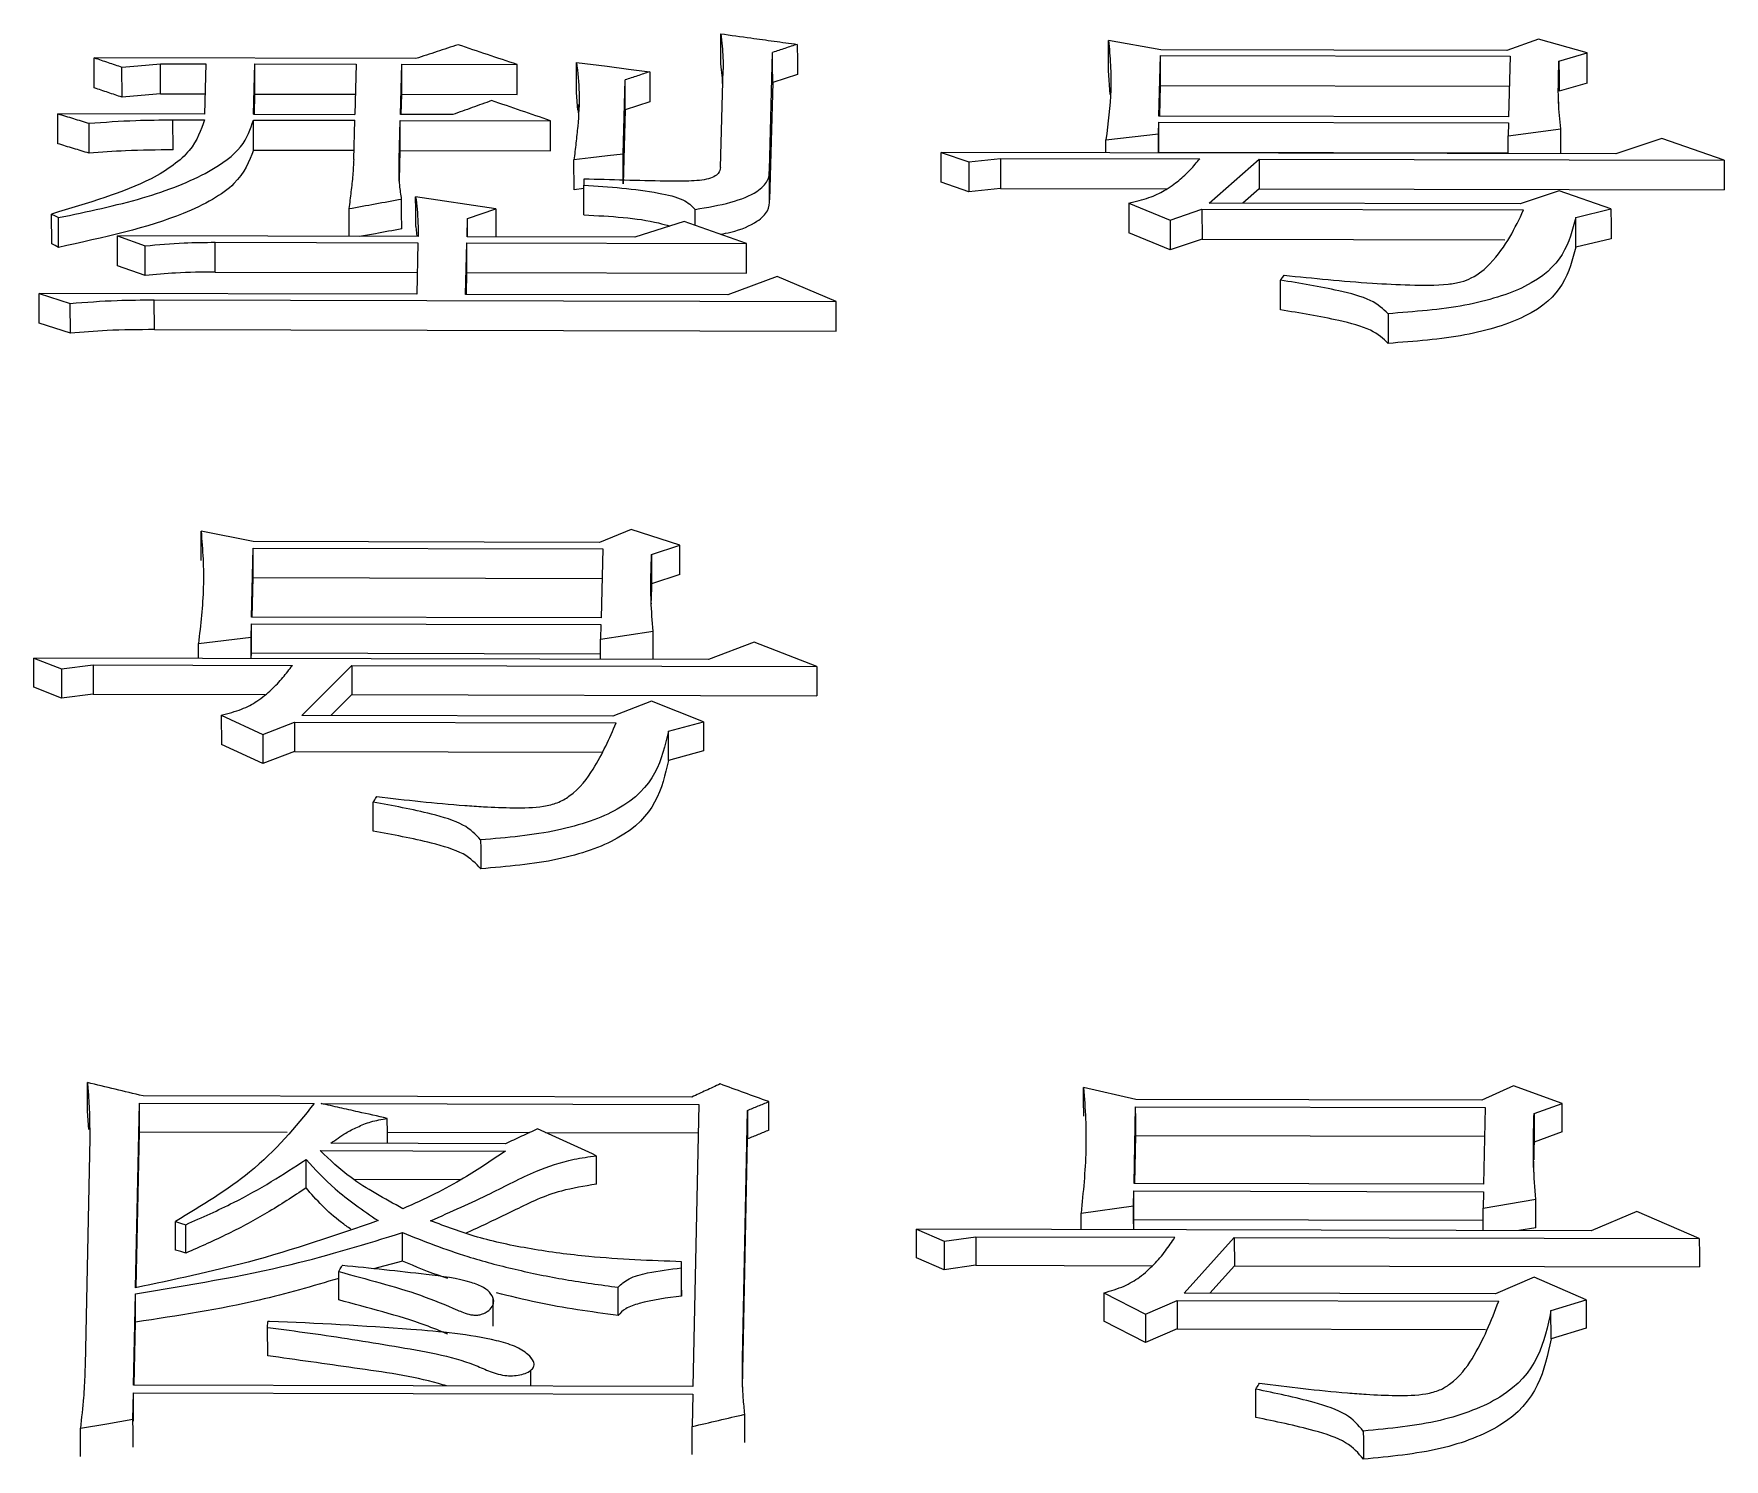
# Model space of a CAD drawing. Header units: millimetres. Extents: x 2448 to 4397, y 790 to 2168.
# Drawn here: x 2852.841 to 2857.548, y 2010.282 to 2014.252 of the extents above; entities that cross this region are included whole.
import ezdxf

# ---------------------------------------------------------------- set-up
doc = ezdxf.new("R2010")
doc.units = ezdxf.units.MM

msp = doc.modelspace()

# ---------------------------------------------------------------- linework, layer by layer
at = {"color": 7, "linetype": 'Continuous', "lineweight": 25}
for p, q in [((2854.8893, 2013.8731), (2854.898, 2014.2004)), ((2855.9789, 2014.2077), (2855.8336, 2014.2337)), ((2856.9427, 2014.2056), (2855.9789, 2014.2077)), ((2857.0311, 2014.2375), (2856.9427, 2014.2056)), ((2857.1664, 2014.1987), (2857.0311, 2014.2375)), ((2857.0879, 2014.1763), (2857.1664, 2014.1987)), ((2853.9045, 2014.1832), (2853.0089, 2014.1852)), ((2853.009, 2014.1015), (2853.0089, 2014.1852)), ((2853.0862, 2014.0756), (2853.0861, 2014.1592)), ((2853.1934, 2014.1687), (2853.32, 2014.1684)), ((2853.32, 2014.1684), (2853.3162, 2014.0285)), ((2853.4525, 2014.0282), (2853.4563, 2014.1681)), ((2853.4563, 2014.1681), (2853.7386, 2014.1675)), ((2853.4564, 2014.0844), (2853.4563, 2014.1681)), ((2853.7386, 2014.1675), (2853.7348, 2014.0276)), ((2853.8614, 2014.0273), (2853.8651, 2014.1672)), ((2853.8651, 2014.1672), (2854.1864, 2014.1665)), ((2853.8653, 2014.0835), (2853.8651, 2014.1672)), ((2854.1865, 2014.0828), (2854.1864, 2014.1665)), ((2854.3522, 2014.0889), (2854.3521, 2014.1726)), ((2854.7532, 2013.8801), (2854.7604, 2014.1523)), ((2855.8384, 2014.083), (2855.8337, 2014.1499)), ((2855.9739, 2014.0227), (2855.9784, 2014.1916)), ((2855.9784, 2014.1916), (2856.952, 2014.1895)), ((2856.952, 2014.1895), (2856.9474, 2014.0205)), ((2854.4815, 2013.9172), (2854.4871, 2014.1237)), ((2854.8982, 2014.1167), (2854.8894, 2013.7899)), ((2854.9669, 2014.139), (2854.8982, 2014.1167)), ((2855.9763, 2014.0227), (2855.9786, 2014.1079)), ((2855.9786, 2014.1079), (2856.9497, 2014.1058)), ((2857.1665, 2014.1149), (2857.088, 2014.0926)), ((2853.1936, 2014.085), (2853.3177, 2014.0847)), ((2853.4549, 2014.0282), (2853.4564, 2014.0844)), ((2853.4564, 2014.0844), (2853.7363, 2014.0838)), ((2853.8638, 2014.0273), (2853.8653, 2014.0835)), ((2853.8653, 2014.0835), (2854.1865, 2014.0828)), ((2854.3554, 2014.0396), (2854.3522, 2014.0889)), ((2854.356, 2014.0555), (2854.3567, 2014.0323)), ((2854.556, 2014.0627), (2854.4872, 2014.0402)), ((2853.3162, 2014.0285), (2852.9073, 2014.0294)), ((2852.9075, 2013.9459), (2852.9073, 2014.0294)), ((2853.2282, 2014.0123), (2853.3158, 2014.0121)), ((2853.2283, 2013.9288), (2853.2282, 2014.0123)), ((2853.452, 2014.0118), (2853.7344, 2014.0112)), ((2853.4522, 2013.9283), (2853.452, 2014.0118)), ((2853.4525, 2014.0282), (2853.7348, 2014.0276)), ((2853.7315, 2013.9022), (2853.7344, 2014.0112)), ((2853.8581, 2013.9019), (2853.8609, 2014.0109)), ((2853.8609, 2014.0109), (2854.2796, 2014.01)), ((2853.8611, 2013.9274), (2853.8609, 2014.0109)), ((2854.0074, 2014.027), (2853.8614, 2014.0273)), ((2854.4872, 2014.0402), (2854.4817, 2013.8339)), ((2856.9474, 2014.0205), (2855.9739, 2014.0227)), ((2852.9944, 2013.9195), (2852.9943, 2014.0029)), ((2855.8261, 2013.9572), (2855.9726, 2013.9734)), ((2855.9726, 2013.9734), (2855.9735, 2014.0063)), ((2855.9735, 2014.0063), (2856.947, 2014.0041)), ((2855.9736, 2013.9228), (2855.9735, 2014.0063)), ((2856.947, 2014.0041), (2856.946, 2013.968)), ((2856.946, 2013.968), (2857.0926, 2013.9874)), ((2856.9461, 2013.9184), (2856.946, 2013.968)), ((2857.3742, 2013.9604), (2857.2465, 2013.9177)), ((2857.5478, 2013.9005), (2857.3742, 2013.9604)), ((2853.4522, 2013.9283), (2853.7322, 2013.9277)), ((2853.8589, 2013.8443), (2853.8611, 2013.9274)), ((2853.8611, 2013.9274), (2854.2797, 2013.9265)), ((2855.3676, 2013.9219), (2855.4448, 2013.8952)), ((2857.2465, 2013.9177), (2855.3676, 2013.9219)), ((2855.3678, 2013.8385), (2855.3676, 2013.9219)), ((2855.8262, 2013.9209), (2855.8261, 2013.9572)), ((2855.9735, 2013.9205), (2855.9736, 2013.9228)), ((2855.9736, 2013.9228), (2856.9461, 2013.9207)), ((2853.8582, 2013.8414), (2853.8581, 2013.9019)), ((2854.345, 2013.8176), (2854.3448, 2013.9009)), ((2854.8894, 2013.7899), (2854.8893, 2013.8731)), ((2855.4448, 2013.8952), (2855.5327, 2013.9049)), ((2855.5327, 2013.9049), (2856.0876, 2013.9037)), ((2855.5327, 2013.9049), (2855.5328, 2013.8216)), ((2856.1135, 2013.7802), (2856.2531, 2013.9033)), ((2856.2531, 2013.9033), (2857.5478, 2013.9005)), ((2856.2531, 2013.9033), (2856.2532, 2013.8201)), ((2854.3722, 2013.8208), (2854.345, 2013.8176)), ((2854.3726, 2013.8476), (2854.3722, 2013.8309)), ((2854.3723, 2013.7477), (2854.3722, 2013.8309)), ((2855.4449, 2013.8119), (2855.3678, 2013.8385)), ((2855.5328, 2013.8216), (2855.4449, 2013.8119)), ((2855.5328, 2013.8216), (2855.996, 2013.8206)), ((2856.2532, 2013.8201), (2856.2077, 2013.78)), ((2856.2532, 2013.8201), (2857.548, 2013.8172)), ((2854.1271, 2013.7644), (2853.904, 2013.7984)), ((2855.8896, 2013.7807), (2856.0052, 2013.7333)), ((2855.8896, 2013.7807), (2855.8898, 2013.6976)), ((2856.98, 2013.7783), (2856.1135, 2013.7802)), ((2857.088, 2013.8149), (2856.98, 2013.7783)), ((2857.2327, 2013.7643), (2857.088, 2013.8149)), ((2852.8904, 2013.6672), (2852.8903, 2013.7502)), ((2854.0472, 2013.6869), (2854.0485, 2013.7376)), ((2854.0485, 2013.7376), (2854.1271, 2013.7644)), ((2854.0486, 2013.6869), (2854.0485, 2013.7376)), ((2854.6519, 2013.7295), (2854.5145, 2013.6858)), ((2854.8255, 2013.6682), (2854.6519, 2013.7295)), ((2856.0052, 2013.7333), (2856.0936, 2013.7634)), ((2856.0936, 2013.7634), (2856.9893, 2013.7615)), ((2856.0936, 2013.7634), (2856.0938, 2013.6803)), ((2857.1349, 2013.6579), (2857.1347, 2013.7409)), ((2857.1348, 2013.7409), (2857.2327, 2013.7643)), ((2853.0737, 2013.689), (2853.1508, 2013.6617)), ((2853.9109, 2013.6872), (2853.0737, 2013.689)), ((2853.0738, 2013.606), (2853.0737, 2013.689)), ((2853.9042, 2013.7153), (2853.9074, 2013.6872)), ((2854.5145, 2013.6858), (2854.0472, 2013.6869)), ((2856.0054, 2013.6502), (2855.8898, 2013.6975)), ((2856.0938, 2013.6803), (2856.0054, 2013.6502)), ((2856.0938, 2013.6803), (2856.9373, 2013.6785)), ((2857.2329, 2013.6812), (2857.1349, 2013.6579)), ((2853.151, 2013.5787), (2853.1508, 2013.6617)), ((2853.3458, 2013.6714), (2853.9104, 2013.6702)), ((2853.346, 2013.5885), (2853.3458, 2013.6714)), ((2853.9104, 2013.6702), (2853.9068, 2013.5267)), ((2854.0431, 2013.5264), (2854.0467, 2013.6699)), ((2854.0467, 2013.6699), (2854.8255, 2013.6682)), ((2853.151, 2013.5787), (2853.0738, 2013.606)), ((2853.346, 2013.5885), (2853.9083, 2013.5873)), ((2854.0454, 2013.5264), (2854.0469, 2013.5869)), ((2854.0469, 2013.5869), (2854.8257, 2013.5852)), ((2854.9108, 2013.576), (2854.7732, 2013.5248)), ((2855.0746, 2013.5069), (2854.9108, 2013.576)), ((2852.8554, 2013.529), (2852.9423, 2013.5012)), ((2853.9068, 2013.5267), (2852.8554, 2013.529)), ((2852.8556, 2013.4462), (2852.8554, 2013.529)), ((2852.9425, 2013.4185), (2852.9423, 2013.5012)), ((2853.1764, 2013.4283), (2853.1762, 2013.5111)), ((2853.1762, 2013.5111), (2855.0746, 2013.5069)), ((2854.7732, 2013.5248), (2854.0431, 2013.5264)), ((2852.9425, 2013.4185), (2852.8556, 2013.4462)), ((2853.1764, 2013.4283), (2855.0747, 2013.4242)), ((2853.4518, 2012.8377), (2853.3065, 2012.8672)), ((2854.4156, 2012.8356), (2853.4518, 2012.8377)), ((2854.504, 2012.8718), (2854.4156, 2012.8356)), ((2854.6393, 2012.8278), (2854.504, 2012.8718)), ((2853.4469, 2012.6278), (2853.4514, 2012.8194)), ((2853.4514, 2012.8194), (2854.4249, 2012.8173)), ((2854.4249, 2012.8173), (2854.4204, 2012.6257)), ((2854.5608, 2012.8023), (2854.6393, 2012.8278)), ((2853.449, 2012.6278), (2853.4516, 2012.7376)), ((2853.4516, 2012.7376), (2854.4229, 2012.7355)), ((2854.6395, 2012.746), (2854.561, 2012.7206)), ((2853.4456, 2012.572), (2853.4464, 2012.6093)), ((2853.4464, 2012.6093), (2854.4199, 2012.6071)), ((2853.4466, 2012.5278), (2853.4464, 2012.6093)), ((2854.4204, 2012.6257), (2853.4469, 2012.6278)), ((2854.4199, 2012.6071), (2854.419, 2012.5662)), ((2853.2991, 2012.5537), (2853.4456, 2012.572)), ((2853.2992, 2012.5126), (2853.2991, 2012.5537)), ((2854.419, 2012.5662), (2854.5655, 2012.5882)), ((2854.4191, 2012.5101), (2854.419, 2012.5662)), ((2854.8471, 2012.5578), (2854.7195, 2012.5095)), ((2855.0208, 2012.4901), (2854.8471, 2012.5578)), ((2852.8406, 2012.5136), (2852.9178, 2012.4834)), ((2854.7195, 2012.5095), (2852.8406, 2012.5136)), ((2852.8408, 2012.4322), (2852.8406, 2012.5136)), ((2853.4463, 2012.5122), (2853.4466, 2012.5278)), ((2853.4466, 2012.5278), (2854.4191, 2012.5256)), ((2852.9178, 2012.4834), (2853.0057, 2012.4945)), ((2853.0057, 2012.4945), (2853.5606, 2012.4932)), ((2853.0057, 2012.4945), (2853.0059, 2012.4131)), ((2853.5866, 2012.3537), (2853.7261, 2012.4929)), ((2853.7261, 2012.4929), (2855.0208, 2012.4901)), ((2853.7261, 2012.4929), (2853.7263, 2012.4116)), ((2852.918, 2012.4021), (2852.8408, 2012.4322)), ((2853.0059, 2012.4131), (2852.918, 2012.4021)), ((2853.0059, 2012.4131), (2853.4851, 2012.4121)), ((2853.7263, 2012.4116), (2853.668, 2012.3535)), ((2853.7263, 2012.4116), (2855.021, 2012.4087)), ((2854.561, 2012.3932), (2854.453, 2012.3518)), ((2854.7058, 2012.3361), (2854.561, 2012.3932)), ((2853.3626, 2012.3542), (2853.3629, 2012.273)), ((2853.3627, 2012.3542), (2853.4783, 2012.3007)), ((2853.4783, 2012.3007), (2853.5667, 2012.3348)), ((2853.5667, 2012.3348), (2854.4623, 2012.3328)), ((2853.5667, 2012.3348), (2853.5669, 2012.2537)), ((2854.453, 2012.3518), (2853.5866, 2012.3537)), ((2854.6078, 2012.3097), (2854.7058, 2012.3361)), ((2853.4785, 2012.2197), (2853.3629, 2012.273)), ((2854.608, 2012.2286), (2854.6078, 2012.3097)), ((2853.5669, 2012.2537), (2853.4785, 2012.2197)), ((2853.5669, 2012.2537), (2854.4221, 2012.2518)), ((2854.706, 2012.255), (2854.608, 2012.2286)), ((2854.6732, 2011.2909), (2853.1448, 2011.2943)), ((2855.9095, 2011.2842), (2855.7641, 2011.3171)), ((2856.8732, 2011.2821), (2855.9095, 2011.2842)), ((2856.9617, 2011.3226), (2856.8732, 2011.2821)), ((2857.097, 2011.2734), (2856.9617, 2011.3226)), ((2852.9937, 2011.2007), (2852.99, 2011.2515)), ((2853.1241, 2010.7599), (2853.1346, 2011.2739)), ((2853.1346, 2011.2739), (2853.6214, 2011.2728)), ((2853.6409, 2011.2728), (2854.6922, 2011.2705)), ((2854.6922, 2011.2705), (2854.6762, 2010.485)), ((2854.814, 2010.5615), (2854.8282, 2011.2539)), ((2855.9046, 2011.0501), (2855.909, 2011.2638)), ((2855.909, 2011.2638), (2856.8826, 2011.2616)), ((2856.8826, 2011.2616), (2856.8781, 2011.048)), ((2857.0185, 2011.245), (2857.097, 2011.2734)), ((2853.1259, 2010.7604), (2853.1349, 2011.1943)), ((2853.1349, 2011.1943), (2853.5466, 2011.1934)), ((2853.8251, 2011.1928), (2854.2212, 2011.1919)), ((2854.2654, 2011.1918), (2854.6925, 2011.1909)), ((2855.9065, 2011.0501), (2855.9093, 2011.1841)), ((2855.9093, 2011.1841), (2856.8809, 2011.182)), ((2857.0972, 2011.1938), (2857.0187, 2011.1654)), ((2852.9963, 2011.176), (2852.9834, 2010.5442)), ((2853.6382, 2011.1417), (2854.1541, 2011.1406)), ((2854.1545, 2011.1611), (2853.6678, 2011.1622)), ((2854.8143, 2010.4828), (2854.8284, 2011.1743)), ((2854.4074, 2011.0481), (2854.4072, 2011.1275)), ((2853.7319, 2011.062), (2854.0308, 2011.0614)), ((2856.8781, 2011.048), (2855.9046, 2011.0501)), ((2855.9033, 2010.988), (2855.9042, 2011.0294)), ((2855.9042, 2011.0294), (2856.8777, 2011.0273)), ((2855.9044, 2010.9501), (2855.9042, 2011.0294)), ((2856.8777, 2011.0273), (2856.8767, 2010.9817)), ((2856.8767, 2010.9817), (2857.0233, 2011.0063)), ((2855.7569, 2010.9675), (2855.9033, 2010.988)), ((2855.757, 2010.9217), (2855.7569, 2010.9675)), ((2855.9038, 2010.9214), (2855.9044, 2010.9501)), ((2855.9044, 2010.9501), (2856.8768, 2010.948)), ((2856.8769, 2010.9193), (2856.8767, 2010.9817)), ((2857.3049, 2010.9724), (2857.1773, 2010.9186)), ((2857.4786, 2010.8971), (2857.3049, 2010.9724)), ((2853.2351, 2010.8647), (2853.2348, 2010.9439)), ((2853.8673, 2010.8343), (2853.867, 2010.9134)), ((2855.2984, 2010.9227), (2855.3756, 2010.8892)), ((2857.1773, 2010.9186), (2855.2984, 2010.9227)), ((2855.2986, 2010.8436), (2855.2984, 2010.9227)), ((2855.3756, 2010.8892), (2855.4635, 2010.9015)), ((2855.4635, 2010.9015), (2856.0183, 2010.9003)), ((2855.4635, 2010.9015), (2855.4637, 2010.8224)), ((2857.0235, 2010.927), (2856.9761, 2010.9191)), ((2856.0444, 2010.7451), (2856.1838, 2010.8999)), ((2856.1838, 2010.8999), (2857.4786, 2010.8971)), ((2856.1838, 2010.8999), (2856.1841, 2010.8208)), ((2853.8673, 2010.8343), (2853.787, 2010.8124)), ((2854.6439, 2010.8154), (2854.6443, 2010.8322)), ((2854.6442, 2010.7364), (2854.6439, 2010.8154)), ((2854.6445, 2010.7532), (2854.6443, 2010.8322)), ((2855.3758, 2010.8101), (2855.2986, 2010.8436)), ((2855.4637, 2010.8224), (2855.3758, 2010.8101)), ((2855.4637, 2010.8224), (2855.9557, 2010.8213)), ((2856.1841, 2010.8208), (2856.1157, 2010.7449)), ((2856.1841, 2010.8208), (2857.4789, 2010.818)), ((2857.0188, 2010.7892), (2856.9108, 2010.7432)), ((2857.1636, 2010.7258), (2857.0188, 2010.7892)), ((2853.1186, 2010.4884), (2853.1237, 2010.7431)), ((2853.124, 2010.6642), (2853.1237, 2010.7431)), ((2854.1198, 2010.6527), (2854.1195, 2010.7321)), ((2854.6445, 2010.7532), (2854.6442, 2010.7364)), ((2855.8205, 2010.7456), (2855.9361, 2010.6863)), ((2855.8205, 2010.7456), (2855.8207, 2010.6667)), ((2855.9361, 2010.6863), (2856.0245, 2010.7241)), ((2856.0245, 2010.7241), (2856.9201, 2010.7221)), ((2856.0245, 2010.7241), (2856.0248, 2010.6452)), ((2856.9108, 2010.7432), (2856.0444, 2010.7451)), ((2857.0657, 2010.6965), (2857.1636, 2010.7258)), ((2853.4918, 2010.6494), (2853.4921, 2010.6662)), ((2855.9364, 2010.6075), (2855.8208, 2010.6667)), ((2857.0659, 2010.6176), (2857.0656, 2010.6965)), ((2853.1204, 2010.4884), (2853.124, 2010.6642)), ((2853.492, 2010.5707), (2853.4918, 2010.6494)), ((2856.0248, 2010.6452), (2855.9364, 2010.6075)), ((2856.0248, 2010.6452), (2856.8835, 2010.6433)), ((2857.1639, 2010.6469), (2857.0659, 2010.6176)), ((2854.2244, 2010.5642), (2854.2244, 2010.5668)), ((2854.2246, 2010.4878), (2854.2245, 2010.5304)), ((2854.6762, 2010.485), (2853.1186, 2010.4884)), ((2853.1167, 2010.394), (2853.1182, 2010.467)), ((2853.1182, 2010.467), (2854.6758, 2010.4636)), ((2853.1185, 2010.3885), (2853.1182, 2010.467)), ((2854.6758, 2010.4636), (2854.674, 2010.3734)), ((2852.9705, 2010.2903), (2852.9702, 2010.3685)), ((2854.6743, 2010.2951), (2854.674, 2010.3734))]:
    msp.add_line(p, q, dxfattribs=at)
at = {"color": 7, "linetype": 'Continuous', "lineweight": 25, "flags": 128}
for points in [[(2854.7535, 2014.1683), (2854.7535, 2014.2152), (2854.7534, 2014.2521)], [(2854.8982, 2014.1167), (2854.8981, 2014.1636), (2854.898, 2014.2004)], [(2854.9668, 2014.2227), (2854.9669, 2014.1759), (2854.9669, 2014.139)], [(2855.8337, 2014.1499), (2855.8336, 2014.1968), (2855.8336, 2014.2337)], [(2857.1665, 2014.1149), (2857.1664, 2014.1618), (2857.1664, 2014.1987)], [(2853.0861, 2014.1592), (2853.1299, 2014.1631), (2853.1617, 2014.1659), (2853.1934, 2014.1687)], [(2853.1936, 2014.085), (2853.1935, 2014.1319), (2853.1934, 2014.1687)], [(2854.3521, 2014.1726), (2854.4369, 2014.1616), (2854.4964, 2014.154), (2854.5558, 2014.1463)], [(2855.9786, 2014.1079), (2855.9785, 2014.1548), (2855.9784, 2014.1916)], [(2857.0879, 2014.1763), (2857.088, 2014.1294), (2857.088, 2014.0926)], [(2854.4872, 2014.0402), (2854.4871, 2014.087), (2854.4871, 2014.1237)], [(2854.5558, 2014.1463), (2854.5559, 2014.0994), (2854.556, 2014.0627)], [(2853.1936, 2014.085), (2853.1399, 2014.0803), (2853.0862, 2014.0756)], [(2854.2797, 2013.9265), (2854.2796, 2013.9733), (2854.2796, 2014.01)], [(2855.9727, 2013.9205), (2855.9726, 2013.9367), (2855.9726, 2013.9734)], [(2857.0927, 2013.9181), (2857.0926, 2013.9507), (2857.0926, 2013.9874)], [(2854.4815, 2013.9172), (2854.4386, 2013.9121), (2854.3917, 2013.9065), (2854.3448, 2013.9009)], [(2854.4817, 2013.8339), (2854.4816, 2013.8805), (2854.4815, 2013.9172)], [(2855.4448, 2013.8952), (2855.4449, 2013.8485), (2855.4449, 2013.8119)], [(2857.5478, 2013.9005), (2857.5479, 2013.8539), (2857.548, 2013.8172)], [(2853.8651, 2013.7087), (2853.865, 2013.7552), (2853.8649, 2013.7918)], [(2853.9042, 2013.7153), (2853.9041, 2013.7618), (2853.904, 2013.7984)], [(2852.8903, 2013.7502), (2852.8999, 2013.7451), (2852.9095, 2013.7401)], [(2852.9096, 2013.657), (2852.9096, 2013.6872), (2852.9095, 2013.7136), (2852.9095, 2013.7401)], [(2853.7182, 2013.7652), (2853.7183, 2013.7187), (2853.7183, 2013.6876)], [(2854.1271, 2013.7644), (2854.1272, 2013.7178), (2854.1272, 2013.6867)], [(2854.682, 2013.7189), (2854.682, 2013.729), (2854.682, 2013.7631)], [(2856.0052, 2013.7333), (2856.0053, 2013.6868), (2856.0054, 2013.6502)], [(2857.2327, 2013.7643), (2857.2328, 2013.7178), (2857.2329, 2013.6812)], [(2852.9096, 2013.657), (2852.9, 2013.6621), (2852.8904, 2013.6672)], [(2854.0469, 2013.5869), (2854.0468, 2013.6334), (2854.0467, 2013.6699)], [(2854.8257, 2013.5852), (2854.8256, 2013.6317), (2854.8255, 2013.6682)], [(2856.3126, 2013.4832), (2856.3126, 2013.5167), (2856.3125, 2013.5414), (2856.3125, 2013.5661)], [(2855.0747, 2013.4242), (2855.0746, 2013.4705), (2855.0746, 2013.5069)], [(2856.6119, 2013.4725), (2856.612, 2013.4478), (2856.612, 2013.4232), (2856.6121, 2013.3898)], [(2853.3067, 2012.7853), (2853.3065, 2012.8311), (2853.3065, 2012.8672)], [(2853.4516, 2012.7376), (2853.4514, 2012.7834), (2853.4514, 2012.8194)], [(2854.5608, 2012.8023), (2854.5609, 2012.7566), (2854.561, 2012.7206)], [(2854.6395, 2012.746), (2854.6394, 2012.7918), (2854.6393, 2012.8278)], [(2853.4457, 2012.5122), (2853.4456, 2012.5362), (2853.4456, 2012.572)], [(2854.5657, 2012.5098), (2854.5656, 2012.5524), (2854.5655, 2012.5882)], [(2852.9178, 2012.4834), (2852.9179, 2012.4379), (2852.918, 2012.4021)], [(2855.0208, 2012.4901), (2855.0209, 2012.4445), (2855.021, 2012.4087)], [(2854.7058, 2012.3361), (2854.7059, 2012.2906), (2854.706, 2012.255)], [(2853.4783, 2012.3007), (2853.4784, 2012.2554), (2853.4785, 2012.2197)], [(2853.7858, 2012.0315), (2853.7857, 2012.0642), (2853.7856, 2012.0883), (2853.7856, 2012.1123)], [(2854.085, 2012.0071), (2854.0851, 2011.9832), (2854.0852, 2011.9592), (2854.0853, 2011.9265)], [(2852.99, 2011.2515), (2852.9899, 2011.2962), (2852.9898, 2011.3312)], [(2854.8874, 2011.1986), (2854.8872, 2011.2432), (2854.8871, 2011.2782)], [(2855.7644, 2011.2374), (2855.7642, 2011.282), (2855.7641, 2011.3171)], [(2853.1349, 2011.1943), (2853.1347, 2011.2389), (2853.1346, 2011.2739)], [(2853.8252, 2011.1618), (2853.8251, 2011.1917), (2853.825, 2011.2315)], [(2854.8282, 2011.2539), (2854.8283, 2011.2093), (2854.8284, 2011.1743)], [(2855.9093, 2011.1841), (2855.9091, 2011.2287), (2855.909, 2011.2638)], [(2857.0185, 2011.245), (2857.0186, 2011.2004), (2857.0187, 2011.1654)], [(2857.0972, 2011.1938), (2857.0971, 2011.2384), (2857.097, 2011.2734)], [(2853.5989, 2011.0377), (2853.5988, 2011.0821), (2853.5987, 2011.1171)], [(2857.0235, 2010.927), (2857.0234, 2010.9714), (2857.0233, 2011.0063)], [(2855.9035, 2010.9214), (2855.9034, 2010.9531), (2855.9033, 2010.988)], [(2853.2349, 2010.9439), (2853.2494, 2010.9397), (2853.2639, 2010.9355)], [(2853.2642, 2010.8563), (2853.264, 2010.9007), (2853.2639, 2010.9355)], [(2853.2642, 2010.8563), (2853.2497, 2010.8605), (2853.2351, 2010.8647)], [(2855.3756, 2010.8892), (2855.3757, 2010.8449), (2855.3758, 2010.8101)], [(2857.4786, 2010.8971), (2857.4788, 2010.8528), (2857.4789, 2010.818)], [(2853.6899, 2010.7259), (2853.6898, 2010.7578), (2853.6897, 2010.7814), (2853.6896, 2010.8049)], [(2854.4678, 2010.6823), (2854.4677, 2010.7217), (2854.4676, 2010.7612)], [(2857.1636, 2010.7258), (2857.1637, 2010.6816), (2857.1639, 2010.6469)], [(2855.9361, 2010.6863), (2855.9363, 2010.6421), (2855.9364, 2010.6075)], [(2856.2438, 2010.3987), (2856.2436, 2010.4304), (2856.2436, 2010.4539), (2856.2435, 2010.4773)], [(2852.9702, 2010.3685), (2853.0435, 2010.3813), (2853.1167, 2010.394)], [(2853.117, 2010.3157), (2853.1169, 2010.3595), (2853.1167, 2010.394)], [(2854.821, 2010.3292), (2854.8208, 2010.373), (2854.8207, 2010.4075)], [(2856.543, 2010.3607), (2856.5431, 2010.3375), (2856.5431, 2010.3142), (2856.5432, 2010.2824)]]:
    msp.add_lwpolyline(points, dxfattribs=at)
at = {"color": 7, "linetype": 'Continuous', "lineweight": 25}
for points, knots in [([(2854.7534, 2014.2521), (2854.7549, 2014.2407), (2854.758, 2014.2184), (2854.7599, 2014.1852), (2854.7603, 2014.1633), (2854.7604, 2014.1523)], [0, 0, 0, 0, 0.344583, 0.672243, 1, 1, 1, 1]), ([(2854.7534, 2014.2521), (2854.7815, 2014.2482), (2854.831, 2014.2414), (2854.9022, 2014.2316), (2854.9452, 2014.2257), (2854.9668, 2014.2227)], [0, 0, 0, 0, 0.394364, 0.697182, 1, 1, 1, 1]), ([(2854.0224, 2014.2216), (2854.0027, 2014.2152), (2853.9635, 2014.2025), (2853.9242, 2014.1896), (2853.9045, 2014.1832)], [0, 0, 0, 0, 0.500001, 1, 1, 1, 1]), ([(2854.1864, 2014.1665), (2854.1591, 2014.1757), (2854.1044, 2014.1941), (2854.0497, 2014.2124), (2854.0224, 2014.2216)], [0, 0, 0, 0, 0.5, 1, 1, 1, 1]), ([(2854.9668, 2014.2227), (2854.9611, 2014.2209), (2854.9496, 2014.2172), (2854.9324, 2014.2116), (2854.9152, 2014.206), (2854.9038, 2014.2023), (2854.898, 2014.2004)], [0, 0, 0, 0, 0.2500003, 0.5000003, 0.7500004, 1, 1, 1, 1]), ([(2855.8336, 2014.2337), (2855.8356, 2014.2108), (2855.8398, 2014.1651), (2855.8411, 2014.0732), (2855.8321, 2014.0035), (2855.8261, 2013.9572)], [0, 0, 0, 0, 0.251225, 0.502478, 1, 1, 1, 1]), ([(2853.0089, 2014.1852), (2853.0218, 2014.1809), (2853.0475, 2014.1722), (2853.0732, 2014.1635), (2853.0861, 2014.1592)], [0, 0, 0, 0, 0.500001, 1, 1, 1, 1]), ([(2854.3521, 2014.1726), (2854.3551, 2014.1442), (2854.3614, 2014.0853), (2854.3572, 2014.0102), (2854.3505, 2013.9479), (2854.3467, 2013.9166), (2854.3448, 2013.9009)], [0, 0, 0, 0, 0.31657, 0.658111, 0.82905, 1, 1, 1, 1]), ([(2854.7593, 2014.1102), (2854.7588, 2014.1188), (2854.7577, 2014.1382), (2854.755, 2014.1575), (2854.7535, 2014.1683)], [0, 0, 0, 0, 0.4428593, 1, 1, 1, 1]), ([(2857.0926, 2013.9874), (2857.0901, 2014.0123), (2857.0859, 2014.0564), (2857.086, 2014.1193), (2857.0873, 2014.1573), (2857.0879, 2014.1763)], [0, 0, 0, 0, 0.392515, 0.696222, 1, 1, 1, 1]), ([(2853.0862, 2014.0756), (2853.0734, 2014.0799), (2853.0476, 2014.0886), (2853.0219, 2014.0972), (2853.009, 2014.1015)], [0, 0, 0, 0, 0.500001, 1, 1, 1, 1]), ([(2854.5558, 2014.1463), (2854.5501, 2014.1444), (2854.5386, 2014.1406), (2854.5214, 2014.135), (2854.5042, 2014.1294), (2854.4928, 2014.1256), (2854.4871, 2014.1237)], [0, 0, 0, 0, 0.25, 0.5, 0.75, 1, 1, 1, 1]), ([(2854.1155, 2014.066), (2854.0975, 2014.0595), (2854.0615, 2014.0465), (2854.0254, 2014.0335), (2854.0074, 2014.027)], [0, 0, 0, 0, 0.500001, 1, 1, 1, 1]), ([(2854.2796, 2014.01), (2854.2522, 2014.0193), (2854.1975, 2014.038), (2854.1429, 2014.0567), (2854.1155, 2014.066)], [0, 0, 0, 0, 0.5, 1, 1, 1, 1]), ([(2857.0872, 2014.0561), (2857.0871, 2014.0581), (2857.087, 2014.063), (2857.087, 2014.0641), (2857.087, 2014.0647)], [0, 0, 0, 0, 0.404713, 1, 1, 1, 1]), ([(2853.3158, 2014.0121), (2853.306, 2013.9835), (2853.2862, 2013.9259), (2853.1542, 2013.8286), (2852.9911, 2013.7802), (2852.8903, 2013.7502)], [0, 0, 0, 0, 0.272965, 0.5503337, 1, 1, 1, 1]), ([(2852.9073, 2014.0294), (2852.9218, 2014.025), (2852.9508, 2014.0162), (2852.9798, 2014.0073), (2852.9943, 2014.0029)], [0, 0, 0, 0, 0.5, 1, 1, 1, 1]), ([(2852.9095, 2013.7401), (2852.99, 2013.7569), (2853.1489, 2013.7901), (2853.3245, 2013.8594), (2853.4278, 2013.9363), (2853.444, 2013.9867), (2853.452, 2014.0118)], [0, 0, 0, 0, 0.290292, 0.572241, 0.787705, 1, 1, 1, 1]), ([(2852.9943, 2014.0029), (2853.0375, 2014.0061), (2853.1148, 2014.0117), (2853.1935, 2014.0121), (2853.2282, 2014.0123)], [0, 0, 0, 0, 0.559159, 1, 1, 1, 1]), ([(2852.9944, 2013.9195), (2852.9799, 2013.9239), (2852.951, 2013.9327), (2852.922, 2013.9415), (2852.9075, 2013.9459)], [0, 0, 0, 0, 0.500001, 1, 1, 1, 1]), ([(2853.4522, 2013.9283), (2853.4401, 2013.8965), (2853.4156, 2013.8321), (2853.2349, 2013.729), (2853.0341, 2013.6846), (2852.9096, 2013.657)], [0, 0, 0, 0, 0.270608, 0.547671, 1, 1, 1, 1]), ([(2853.2283, 2013.9288), (2853.1842, 2013.9285), (2853.1055, 2013.928), (2853.0283, 2013.9221), (2852.9944, 2013.9195)], [0, 0, 0, 0, 0.560793, 1, 1, 1, 1]), ([(2853.7315, 2013.9022), (2853.7307, 2013.8877), (2853.7292, 2013.8577), (2853.7239, 2013.8121), (2853.7201, 2013.7809), (2853.7182, 2013.7652)], [0, 0, 0, 0, 0.319722, 0.659848, 1, 1, 1, 1]), ([(2853.8649, 2013.7918), (2853.8629, 2013.8043), (2853.8589, 2013.829), (2853.8576, 2013.8658), (2853.8579, 2013.8899), (2853.8581, 2013.9019)], [0, 0, 0, 0, 0.340346, 0.67008, 1, 1, 1, 1]), ([(2854.7532, 2013.8801), (2854.7522, 2013.8744), (2854.7507, 2013.8652), (2854.7359, 2013.8536), (2854.7071, 2013.8437), (2854.6568, 2013.8411), (2854.5435, 2013.8424), (2854.4482, 2013.8453), (2854.3726, 2013.8476)], [0, 0, 0, 0, 0.100594, 0.16141, 0.224441, 0.354836, 0.487692, 1, 1, 1, 1]), ([(2854.682, 2013.7631), (2854.7164, 2013.7688), (2854.7841, 2013.78), (2854.8551, 2013.8091), (2854.8878, 2013.842), (2854.8888, 2013.8628), (2854.8893, 2013.8731)], [0, 0, 0, 0, 0.292307, 0.573425, 0.787765, 1, 1, 1, 1]), ([(2855.8896, 2013.7807), (2855.9092, 2013.7853), (2855.9479, 2013.7944), (2855.994, 2013.8169), (2856.0301, 2013.8436), (2856.062, 2013.8734), (2856.0791, 2013.8936), (2856.0876, 2013.9037)], [0, 0, 0, 0, 0.176504, 0.348574, 0.567112, 0.783963, 1, 1, 1, 1]), ([(2854.3722, 2013.8309), (2854.4431, 2013.8258), (2854.5411, 2013.8187), (2854.6539, 2013.7926), (2854.6728, 2013.7728), (2854.682, 2013.7631)], [0, 0, 0, 0, 0.574102, 0.793058, 1, 1, 1, 1]), ([(2853.7182, 2013.7652), (2853.7426, 2013.7697), (2853.7915, 2013.7785), (2853.8405, 2013.7874), (2853.8649, 2013.7918)], [0, 0, 0, 0, 0.500001, 1, 1, 1, 1]), ([(2853.904, 2013.7984), (2853.9055, 2013.7868), (2853.9086, 2013.7625), (2853.9106, 2013.7254), (2853.9108, 2013.6999), (2853.9109, 2013.6872)], [0, 0, 0, 0, 0.316167, 0.658025, 1, 1, 1, 1]), ([(2854.7525, 2013.694), (2854.7624, 2013.6958), (2854.8046, 2013.7034), (2854.8547, 2013.7263), (2854.8881, 2013.7587), (2854.889, 2013.7795), (2854.8894, 2013.7899)], [0, 0, 0, 0, 0.107371, 0.462067, 0.732383, 1, 1, 1, 1]), ([(2854.3723, 2013.7477), (2854.4464, 2013.7439), (2854.5335, 2013.7394), (2854.6015, 2013.7197), (2854.6117, 2013.7168)], [0, 0, 0, 0, 0.8500339, 1, 1, 1, 1]), ([(2856.3226, 2013.5797), (2856.4041, 2013.5714), (2856.5197, 2013.5596), (2856.6725, 2013.5519), (2856.7582, 2013.5509), (2856.8165, 2013.5604), (2856.8618, 2013.579), (2856.9351, 2013.6461), (2856.9655, 2013.711), (2856.9893, 2013.7615)], [0, 0, 0, 0, 0.239195, 0.339217, 0.439989, 0.477285, 0.514692, 0.622523, 1, 1, 1, 1]), ([(2857.1348, 2013.7409), (2857.1165, 2013.6706), (2857.0907, 2013.5715), (2856.8285, 2013.489), (2856.6852, 2013.4781), (2856.6119, 2013.4725)], [0, 0, 0, 0, 0.543493, 0.766307, 1, 1, 1, 1]), ([(2853.8651, 2013.7087), (2853.8406, 2013.7043), (2853.8016, 2013.6972), (2853.7626, 2013.6902), (2853.748, 2013.6875)], [0, 0, 0, 0, 0.6266467, 1, 1, 1, 1]), ([(2853.1508, 2013.6617), (2853.1867, 2013.665), (2853.2509, 2013.6709), (2853.3168, 2013.6713), (2853.3458, 2013.6714)], [0, 0, 0, 0, 0.558776, 1, 1, 1, 1]), ([(2857.1349, 2013.6579), (2857.1166, 2013.5876), (2857.0908, 2013.4886), (2856.8286, 2013.4063), (2856.6854, 2013.3954), (2856.6121, 2013.3898)], [0, 0, 0, 0, 0.543252, 0.766133, 1, 1, 1, 1]), ([(2853.346, 2013.5885), (2853.309, 2013.5882), (2853.2431, 2013.5876), (2853.1791, 2013.5814), (2853.151, 2013.5787)], [0, 0, 0, 0, 0.561154, 1, 1, 1, 1]), ([(2856.3125, 2013.5661), (2856.3133, 2013.5672), (2856.3154, 2013.57), (2856.3188, 2013.5746), (2856.3213, 2013.578), (2856.3226, 2013.5797)], [0, 0, 0, 0, 0.2499925, 0.6250015, 1, 1, 1, 1]), ([(2856.6119, 2013.4725), (2856.5982, 2013.4856), (2856.5699, 2013.5126), (2856.456, 2013.5424), (2856.3672, 2013.557), (2856.3125, 2013.5661)], [0, 0, 0, 0, 0.266925, 0.547946, 1, 1, 1, 1]), ([(2852.9423, 2013.5012), (2852.9855, 2013.5046), (2853.0629, 2013.5105), (2853.1415, 2013.5109), (2853.1762, 2013.5111)], [0, 0, 0, 0, 0.559159, 1, 1, 1, 1]), ([(2856.6121, 2013.3898), (2856.5983, 2013.4029), (2856.5701, 2013.4298), (2856.4561, 2013.4596), (2856.3674, 2013.4742), (2856.3126, 2013.4832)], [0, 0, 0, 0, 0.266781, 0.54781, 1, 1, 1, 1]), ([(2853.1764, 2013.4283), (2853.1322, 2013.428), (2853.0535, 2013.4274), (2852.9764, 2013.4212), (2852.9425, 2013.4185)], [0, 0, 0, 0, 0.560793, 1, 1, 1, 1]), ([(2853.3065, 2012.8672), (2853.3085, 2012.8412), (2853.3127, 2012.7893), (2853.314, 2012.685), (2853.3051, 2012.6061), (2853.2991, 2012.5537)], [0, 0, 0, 0, 0.2512252, 0.5024774, 1, 1, 1, 1]), ([(2854.5655, 2012.5882), (2854.5631, 2012.6164), (2854.5588, 2012.6664), (2854.5589, 2012.7377), (2854.5602, 2012.7808), (2854.5608, 2012.8023)], [0, 0, 0, 0, 0.392515, 0.696222, 1, 1, 1, 1]), ([(2854.561, 2012.7206), (2854.5605, 2012.7068), (2854.5599, 2012.6914), (2854.56, 2012.6758), (2854.56, 2012.6741)], [0, 0, 0, 0, 0.888886, 1, 1, 1, 1]), ([(2854.5603, 2012.6644), (2854.5602, 2012.6678), (2854.56, 2012.6755), (2854.5599, 2012.679), (2854.5599, 2012.6809)], [0, 0, 0, 0, 0.43765, 1, 1, 1, 1]), ([(2853.3627, 2012.3542), (2853.3823, 2012.3594), (2853.421, 2012.3697), (2853.4671, 2012.3951), (2853.5031, 2012.4253), (2853.535, 2012.4589), (2853.5521, 2012.4818), (2853.5606, 2012.4932)], [0, 0, 0, 0, 0.176504, 0.348574, 0.567112, 0.783963, 1, 1, 1, 1]), ([(2853.7957, 2012.1277), (2853.8769, 2012.1185), (2853.9753, 2012.1072), (2854.1034, 2012.0988), (2854.1763, 2012.0958), (2854.2485, 2012.0971), (2854.3028, 2012.1102), (2854.3577, 2012.1447), (2854.4135, 2012.2206), (2854.4436, 2012.2898), (2854.4623, 2012.3328)], [0, 0, 0, 0, 0.238838, 0.289073, 0.36819, 0.448048, 0.489134, 0.53898, 0.713804, 1, 1, 1, 1]), ([(2854.6078, 2012.3097), (2854.5895, 2012.2304), (2854.5638, 2012.1186), (2854.3016, 2012.0258), (2854.1584, 2012.0135), (2854.085, 2012.0071)], [0, 0, 0, 0, 0.543493, 0.766307, 1, 1, 1, 1]), ([(2854.608, 2012.2286), (2854.5897, 2012.1494), (2854.5639, 2012.0378), (2854.3018, 2011.9451), (2854.1586, 2011.9328), (2854.0853, 2011.9265)], [0, 0, 0, 0, 0.543252, 0.766133, 1, 1, 1, 1]), ([(2853.7856, 2012.1123), (2853.7864, 2012.1136), (2853.7885, 2012.1168), (2853.7919, 2012.122), (2853.7944, 2012.1258), (2853.7957, 2012.1277)], [0, 0, 0, 0, 0.2499925, 0.6250015, 1, 1, 1, 1]), ([(2854.085, 2012.0071), (2854.0713, 2012.0219), (2854.043, 2012.0522), (2853.9291, 2012.0858), (2853.8403, 2012.1022), (2853.7856, 2012.1123)], [0, 0, 0, 0, 0.266925, 0.547946, 1, 1, 1, 1]), ([(2854.0853, 2011.9265), (2854.0715, 2011.9412), (2854.0432, 2011.9715), (2853.9293, 2012.005), (2853.8405, 2012.0214), (2853.7858, 2012.0315)], [0, 0, 0, 0, 0.266781, 0.54781, 1, 1, 1, 1]), ([(2852.9898, 2011.3312), (2852.991, 2011.3168), (2852.9935, 2011.2879), (2852.9962, 2011.2362), (2852.9962, 2011.1988), (2852.9963, 2011.176)], [0, 0, 0, 0, 0.280485, 0.560981, 1, 1, 1, 1]), ([(2853.1448, 2011.2943), (2853.119, 2011.3004), (2853.0673, 2011.3128), (2853.0156, 2011.3251), (2852.9898, 2011.3312)], [0, 0, 0, 0, 0.500001, 1, 1, 1, 1]), ([(2854.7519, 2011.3274), (2854.7387, 2011.3213), (2854.7125, 2011.3092), (2854.6863, 2011.297), (2854.6732, 2011.2909)], [0, 0, 0, 0, 0.500002, 1, 1, 1, 1]), ([(2854.8871, 2011.2782), (2854.8646, 2011.2864), (2854.8195, 2011.3028), (2854.7744, 2011.3192), (2854.7519, 2011.3274)], [0, 0, 0, 0, 0.500001, 1, 1, 1, 1]), ([(2854.8282, 2011.2539), (2854.838, 2011.2579), (2854.8577, 2011.2661), (2854.8773, 2011.2742), (2854.8871, 2011.2782)], [0, 0, 0, 0, 0.500003, 1, 1, 1, 1]), ([(2855.7641, 2011.3171), (2855.7662, 2011.2881), (2855.7704, 2011.2301), (2855.7718, 2011.1138), (2855.7628, 2011.0259), (2855.7569, 2010.9675)], [0, 0, 0, 0, 0.251225, 0.502478, 1, 1, 1, 1]), ([(2853.6214, 2011.2728), (2853.5687, 2011.2075), (2853.4736, 2011.0896), (2853.3084, 2010.9888), (2853.2349, 2010.9439)], [0, 0, 0, 0, 0.554853, 1, 1, 1, 1]), ([(2853.825, 2011.2315), (2853.798, 2011.2376), (2853.7538, 2011.2475), (2853.6924, 2011.2612), (2853.658, 2011.2689), (2853.6409, 2011.2728)], [0, 0, 0, 0, 0.439788, 0.719894, 1, 1, 1, 1]), ([(2853.6678, 2011.1622), (2853.6809, 2011.1719), (2853.7026, 2011.1881), (2853.7414, 2011.2076), (2853.7782, 2011.2232), (2853.8093, 2011.2287), (2853.825, 2011.2315)], [0, 0, 0, 0, 0.333059, 0.551867, 0.77346, 1, 1, 1, 1]), ([(2857.0233, 2011.0063), (2857.0209, 2011.0377), (2857.0165, 2011.0933), (2857.0166, 2011.1729), (2857.0179, 2011.221), (2857.0185, 2011.245)], [0, 0, 0, 0, 0.392515, 0.696222, 1, 1, 1, 1]), ([(2854.243, 2011.202), (2854.2282, 2011.1952), (2854.1987, 2011.1816), (2854.1693, 2011.1679), (2854.1545, 2011.1611)], [0, 0, 0, 0, 0.500001, 1, 1, 1, 1]), ([(2854.4069, 2011.1277), (2854.3796, 2011.1401), (2854.325, 2011.1649), (2854.2703, 2011.1896), (2854.243, 2011.202)], [0, 0, 0, 0, 0.500001, 1, 1, 1, 1]), ([(2854.8874, 2011.1986), (2854.8775, 2011.1945), (2854.8579, 2011.1864), (2854.8383, 2011.1783), (2854.8284, 2011.1743)], [0, 0, 0, 0, 0.500002, 1, 1, 1, 1]), ([(2853.8685, 2010.98), (2853.8172, 2011.0079), (2853.7262, 2011.0576), (2853.6649, 2011.1161), (2853.6382, 2011.1417)], [0, 0, 0, 0, 0.563298, 1, 1, 1, 1]), ([(2854.1541, 2011.1406), (2854.1163, 2011.1151), (2854.0551, 2011.0737), (2853.9586, 2011.0202), (2853.8986, 2010.9934), (2853.8685, 2010.98)], [0, 0, 0, 0, 0.444839, 0.721538, 1, 1, 1, 1]), ([(2857.0187, 2011.1654), (2857.0182, 2011.1501), (2857.0176, 2011.1335), (2857.0177, 2011.1169), (2857.0177, 2011.1157)], [0, 0, 0, 0, 0.928099, 1, 1, 1, 1]), ([(2853.2639, 2010.9355), (2853.3091, 2010.9556), (2853.3938, 2010.9933), (2853.5038, 2011.0549), (2853.567, 2011.0963), (2853.5987, 2011.1171)], [0, 0, 0, 0, 0.363769, 0.680971, 1, 1, 1, 1]), ([(2853.5987, 2011.1171), (2853.6239, 2011.0894), (2853.6637, 2011.0458), (2853.7358, 2010.9901), (2853.7783, 2010.9613), (2853.7996, 2010.9468)], [0, 0, 0, 0, 0.462284, 0.730676, 1, 1, 1, 1]), ([(2853.9456, 2010.9465), (2854.0024, 2010.9715), (2854.104, 2011.0161), (2854.2226, 2011.08), (2854.3247, 2011.116), (2854.386, 2011.1246), (2854.407, 2011.1275)], [0, 0, 0, 0, 0.382487, 0.68406, 0.891822, 1, 1, 1, 1]), ([(2857.0188, 2011.0675), (2857.0184, 2011.0798), (2857.0177, 2011.1041), (2857.0177, 2011.1097), (2857.0177, 2011.1125)], [0, 0, 0, 0, 0.503744, 1, 1, 1, 1]), ([(2854.4072, 2011.0481), (2854.3736, 2011.0427), (2854.2864, 2011.0287), (2854.1827, 2010.9772), (2854.0988, 2010.9366), (2854.0516, 2010.9153), (2854.0445, 2010.9121)], [0, 0, 0, 0, 0.225046, 0.583707, 0.937076, 1, 1, 1, 1]), ([(2853.5989, 2011.0377), (2853.5632, 2011.0142), (2853.496, 2010.97), (2853.3837, 2010.9093), (2853.3041, 2010.874), (2853.2642, 2010.8563)], [0, 0, 0, 0, 0.360335, 0.679103, 1, 1, 1, 1]), ([(2853.7236, 2010.9226), (2853.7146, 2010.929), (2853.6846, 2010.9501), (2853.6421, 2010.9884), (2853.6133, 2011.0212), (2853.5989, 2011.0377)], [0, 0, 0, 0, 0.1761283, 0.5866374, 1, 1, 1, 1]), ([(2853.1237, 2010.7431), (2853.2714, 2010.7673), (2853.5335, 2010.8102), (2853.7657, 2010.882), (2853.867, 2010.9134)], [0, 0, 0, 0, 0.563543, 1, 1, 1, 1]), ([(2853.7996, 2010.9468), (2853.6818, 2010.906), (2853.4699, 2010.8327), (2853.2304, 2010.7823), (2853.1241, 2010.7599)], [0, 0, 0, 0, 0.556173, 1, 1, 1, 1]), ([(2853.8671, 2010.9133), (2853.9261, 2010.89), (2854.0239, 2010.8513), (2854.1802, 2010.8103), (2854.3201, 2010.7812), (2854.4183, 2010.7679), (2854.4676, 2010.7612)], [0, 0, 0, 0, 0.334631, 0.554427, 0.776376, 1, 1, 1, 1]), ([(2854.6443, 2010.8322), (2854.5577, 2010.8355), (2854.4154, 2010.8409), (2854.2249, 2010.8662), (2854.0729, 2010.898), (2853.9877, 2010.9305), (2853.9456, 2010.9465)], [0, 0, 0, 0, 0.344663, 0.566326, 0.785297, 1, 1, 1, 1]), ([(2855.8205, 2010.7456), (2855.8401, 2010.7514), (2855.8788, 2010.7629), (2855.9249, 2010.7911), (2855.9609, 2010.8247), (2855.9928, 2010.8621), (2856.0098, 2010.8876), (2856.0183, 2010.9003)], [0, 0, 0, 0, 0.176504, 0.348574, 0.567112, 0.783963, 1, 1, 1, 1]), ([(2853.6896, 2010.8049), (2853.7283, 2010.7945), (2853.8056, 2010.7737), (2853.9196, 2010.7403), (2853.9926, 2010.7097), (2854.0372, 2010.6904), (2854.0534, 2010.6852), (2854.0685, 2010.6833), (2854.0801, 2010.684), (2854.0925, 2010.6874), (2854.1066, 2010.6949), (2854.1187, 2010.7071), (2854.1234, 2010.7241), (2854.1153, 2010.7428), (2854.0948, 2010.7616), (2854.0359, 2010.7842), (2853.8985, 2010.8015), (2853.778, 2010.814), (2853.6998, 2010.8217), (2853.6997, 2010.8217)], [0, 0, 0, 0, 0.124949, 0.249948, 0.37535, 0.396486, 0.419076, 0.429332, 0.439703, 0.450997, 0.468761, 0.497932, 0.527836, 0.567323, 0.607841, 0.649744, 0.775213, 0.999895, 1, 1, 1, 1]), ([(2853.6896, 2010.8049), (2853.6905, 2010.8063), (2853.6926, 2010.8098), (2853.6959, 2010.8154), (2853.6985, 2010.8196), (2853.6997, 2010.8217)], [0, 0, 0, 0, 0.253332, 0.626666, 1, 1, 1, 1]), ([(2853.9936, 2010.786), (2853.9897, 2010.7872), (2853.9442, 2010.8011), (2853.904, 2010.8184), (2853.8673, 2010.8343)], [0, 0, 0, 0, 0.085238, 1, 1, 1, 1]), ([(2854.4676, 2010.7612), (2854.4764, 2010.7697), (2854.4946, 2010.7872), (2854.5608, 2010.805), (2854.6122, 2010.8114), (2854.6439, 2010.8154)], [0, 0, 0, 0, 0.26653, 0.547401, 1, 1, 1, 1]), ([(2853.6897, 2010.7858), (2853.6169, 2010.7644), (2853.4397, 2010.7123), (2853.2411, 2010.682), (2853.124, 2010.6642)], [0, 0, 0, 0, 0.410469, 1, 1, 1, 1]), ([(2853.9937, 2010.6302), (2853.973, 2010.6389), (2853.9169, 2010.6624), (2853.8127, 2010.6928), (2853.7309, 2010.7149), (2853.6899, 2010.7259)], [0, 0, 0, 0, 0.225811, 0.612113, 1, 1, 1, 1]), ([(2854.4678, 2010.6823), (2854.3918, 2010.6929), (2854.2746, 2010.7092), (2854.1669, 2010.7363), (2854.1291, 2010.7458)], [0, 0, 0, 0, 0.648996, 1, 1, 1, 1]), ([(2854.6442, 2010.7364), (2854.6036, 2010.7313), (2854.5476, 2010.7243), (2854.4867, 2010.703), (2854.474, 2010.6891), (2854.4678, 2010.6823)], [0, 0, 0, 0, 0.5728196, 0.7910861, 1, 1, 1, 1]), ([(2856.2536, 2010.4943), (2856.3347, 2010.4841), (2856.4331, 2010.4717), (2856.5611, 2010.4623), (2856.6339, 2010.459), (2856.7058, 2010.4604), (2856.7574, 2010.474), (2856.8079, 2010.5062), (2856.8688, 2010.59), (2856.8993, 2010.6685), (2856.9201, 2010.7221)], [0, 0, 0, 0, 0.238484, 0.289026, 0.367873, 0.447442, 0.488553, 0.52945, 0.678936, 1, 1, 1, 1]), ([(2853.4919, 2010.6494), (2853.5315, 2010.6442), (2853.6504, 2010.6285), (2853.8435, 2010.5977), (2854.0204, 2010.5669), (2854.1058, 2010.5283), (2854.1413, 2010.516), (2854.1737, 2010.5142), (2854.1951, 2010.5169), (2854.214, 2010.5228), (2854.228, 2010.5314), (2854.2351, 2010.5425), (2854.2326, 2010.5574), (2854.216, 2010.577), (2854.1817, 2010.5982), (2854.0746, 2010.6283), (2853.8408, 2010.6495), (2853.6272, 2010.661), (2853.4939, 2010.6661), (2853.4921, 2010.6662)], [0, 0, 0, 0, 0.073869, 0.221616, 0.369704, 0.400967, 0.432575, 0.44545, 0.458313, 0.471409, 0.484986, 0.497866, 0.513385, 0.539116, 0.575431, 0.611237, 0.759298, 0.996827, 1, 1, 1, 1]), ([(2857.0656, 2010.6965), (2857.0474, 2010.6085), (2857.0217, 2010.4844), (2856.7595, 2010.3815), (2856.6163, 2010.3678), (2856.543, 2010.3607)], [0, 0, 0, 0, 0.543493, 0.766307, 1, 1, 1, 1]), ([(2853.9902, 2010.4865), (2853.9827, 2010.4887), (2853.9043, 2010.5125), (2853.7321, 2010.5361), (2853.5722, 2010.5591), (2853.4921, 2010.5707)], [0, 0, 0, 0, 0.050312, 0.524197, 1, 1, 1, 1]), ([(2857.0659, 2010.6176), (2857.0476, 2010.5297), (2857.0219, 2010.4058), (2856.7598, 2010.3031), (2856.6166, 2010.2894), (2856.5432, 2010.2824)], [0, 0, 0, 0, 0.543252, 0.766133, 1, 1, 1, 1]), ([(2852.9834, 2010.5442), (2852.9829, 2010.5292), (2852.982, 2010.4994), (2852.9785, 2010.4409), (2852.9735, 2010.3972), (2852.9702, 2010.3685)], [0, 0, 0, 0, 0.255746, 0.511498, 1, 1, 1, 1]), ([(2854.8207, 2010.4075), (2854.8191, 2010.4227), (2854.8159, 2010.4532), (2854.8137, 2010.5046), (2854.8139, 2010.5406), (2854.814, 2010.5614)], [0, 0, 0, 0, 0.296165, 0.592354, 1, 1, 1, 1]), ([(2856.2435, 2010.4773), (2856.2443, 2010.4787), (2856.2464, 2010.4822), (2856.2498, 2010.4879), (2856.2523, 2010.4922), (2856.2536, 2010.4943)], [0, 0, 0, 0, 0.249993, 0.625002, 1, 1, 1, 1]), ([(2856.543, 2010.3607), (2856.5292, 2010.3771), (2856.501, 2010.4107), (2856.387, 2010.4478), (2856.2982, 2010.466), (2856.2435, 2010.4773)], [0, 0, 0, 0, 0.266925, 0.547946, 1, 1, 1, 1]), ([(2854.674, 2010.3734), (2854.6985, 2010.3791), (2854.7474, 2010.3905), (2854.7963, 2010.4018), (2854.8207, 2010.4075)], [0, 0, 0, 0, 0.500001, 1, 1, 1, 1]), ([(2856.5432, 2010.2824), (2856.5295, 2010.2987), (2856.5012, 2010.3322), (2856.3873, 2010.3693), (2856.2985, 2010.3875), (2856.2438, 2010.3987)], [0, 0, 0, 0, 0.266781, 0.54781, 1, 1, 1, 1])]:
    msp.add_open_spline(points, degree=3, knots=knots, dxfattribs=at)

doc.saveas('drawing.dxf')
